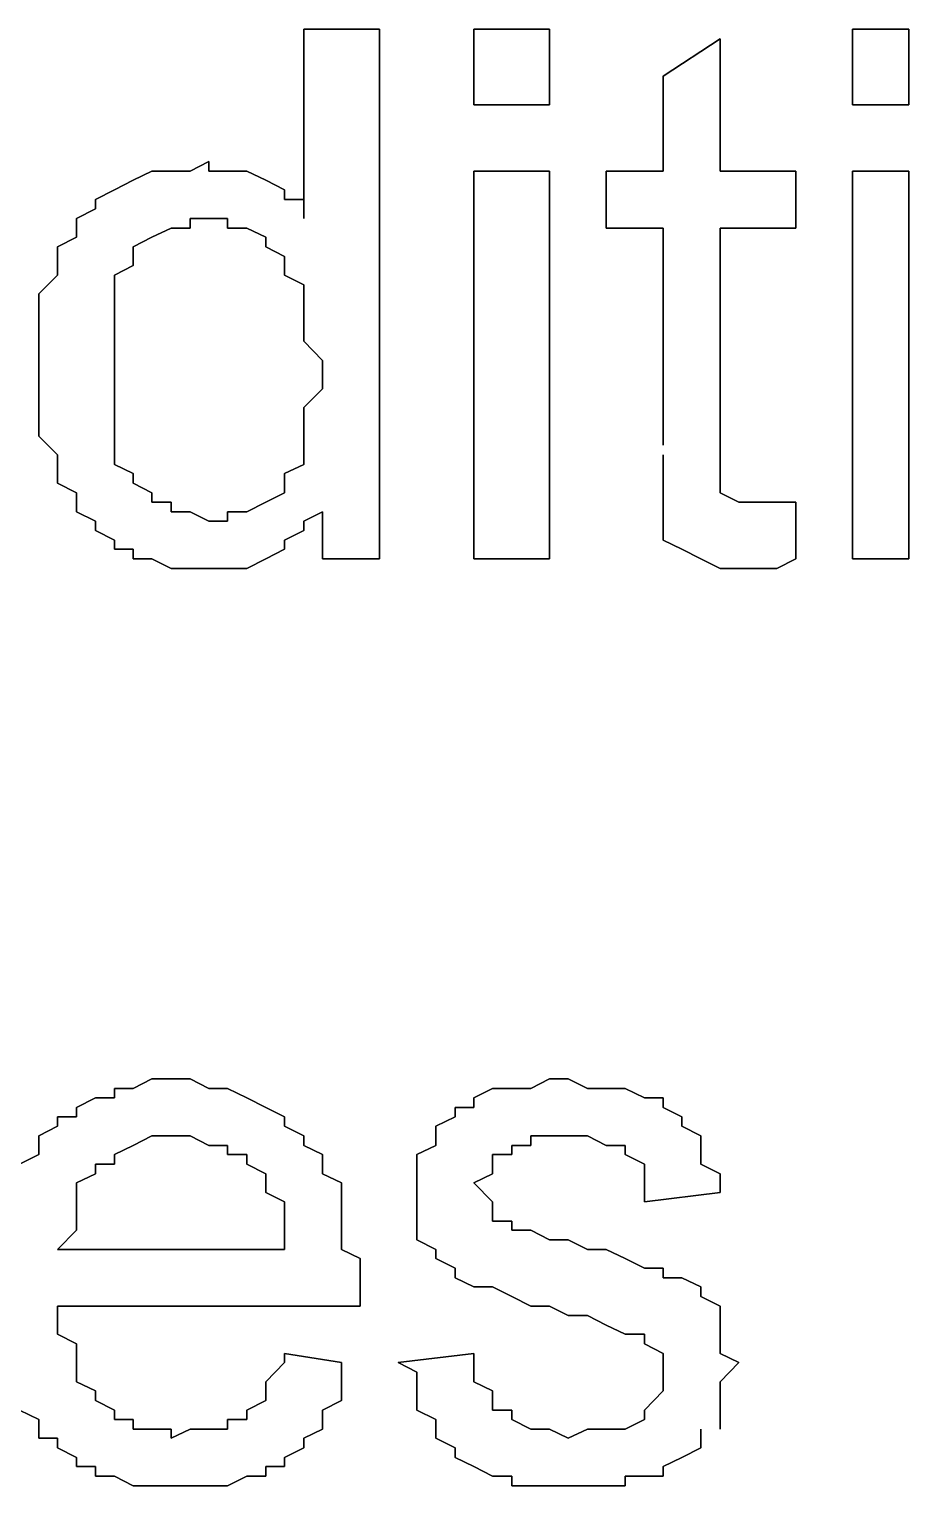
# Model space of a CAD drawing. Header units: metres. Extents: x 2.9 to 42.8, y 1.7 to 28.7.
# Drawn here: x 37.8654 to 38.0294, y 24.1723 to 24.444 of the extents above; entities that cross this region are included whole.
import ezdxf

# ---------------------------------------------------------------- set-up
doc = ezdxf.new("R2010")
doc.units = ezdxf.units.M
doc.layers.add('GRIS', color=8, linetype='Continuous')

msp = doc.modelspace()

# ---------------------------------------------------------------- linework, layer by layer
at = {"layer": 'GRIS', "lineweight": -3}
for points in [[(37.9307, 24.444), (37.9166, 24.444), (37.9307, 24.444)], [(37.9166, 24.444), (37.9166, 24.4087), (37.9166, 24.444)], [(37.9307, 24.3452), (37.9307, 24.444), (37.9307, 24.3452)], [(37.9624, 24.444), (37.9483, 24.444), (37.9624, 24.444)], [(37.9483, 24.444), (37.9483, 24.4299), (37.9483, 24.444)], [(37.9624, 24.4299), (37.9624, 24.444), (37.9624, 24.4299)], [(37.9942, 24.4422), (37.9836, 24.4352), (37.9942, 24.4422)], [(37.9942, 24.4175), (37.9942, 24.4422), (37.9942, 24.4175)], [(38.0294, 24.444), (38.0189, 24.444), (38.0294, 24.444)], [(38.0189, 24.444), (38.0189, 24.4299), (38.0189, 24.444)], [(38.0294, 24.4299), (38.0294, 24.444), (38.0294, 24.4299)], [(37.9836, 24.4352), (37.9836, 24.4175), (37.9836, 24.4352)], [(37.9483, 24.4299), (37.9624, 24.4299), (37.9483, 24.4299)], [(38.0189, 24.4299), (38.0294, 24.4299), (38.0189, 24.4299)], [(37.8989, 24.4193), (37.8954, 24.4175), (37.8989, 24.4193)], [(37.8989, 24.4175), (37.8989, 24.4193), (37.8989, 24.4175)], [(37.8848, 24.4158), (37.8813, 24.414), (37.8848, 24.4158)], [(37.8883, 24.4175), (37.8848, 24.4158), (37.8883, 24.4175)], [(37.8919, 24.4175), (37.8883, 24.4175), (37.8919, 24.4175)], [(37.8954, 24.4175), (37.8919, 24.4175), (37.8954, 24.4175)], [(37.9024, 24.4175), (37.8989, 24.4175), (37.9024, 24.4175)], [(37.906, 24.4175), (37.9024, 24.4175), (37.906, 24.4175)], [(37.9095, 24.4158), (37.906, 24.4175), (37.9095, 24.4158)], [(37.913, 24.414), (37.9095, 24.4158), (37.913, 24.414)], [(37.9624, 24.4175), (37.9483, 24.4175), (37.9624, 24.4175)], [(37.9483, 24.4175), (37.9483, 24.3452), (37.9483, 24.4175)], [(37.9624, 24.3452), (37.9624, 24.4175), (37.9624, 24.3452)], [(37.9836, 24.4175), (37.973, 24.4175), (37.9836, 24.4175)], [(37.973, 24.4175), (37.973, 24.4069), (37.973, 24.4175)], [(38.0083, 24.4175), (37.9942, 24.4175), (38.0083, 24.4175)], [(38.0083, 24.4069), (38.0083, 24.4175), (38.0083, 24.4069)], [(38.0294, 24.4175), (38.0189, 24.4175), (38.0294, 24.4175)], [(38.0189, 24.4175), (38.0189, 24.3452), (38.0189, 24.4175)], [(38.0294, 24.3452), (38.0294, 24.4175), (38.0294, 24.3452)], [(37.8813, 24.414), (37.8778, 24.4122), (37.8813, 24.414)], [(37.913, 24.4122), (37.913, 24.414), (37.913, 24.4122)], [(37.8778, 24.4105), (37.8742, 24.4087), (37.8778, 24.4105)], [(37.8778, 24.4122), (37.8778, 24.4105), (37.8778, 24.4122)], [(37.9166, 24.4122), (37.913, 24.4122), (37.9166, 24.4122)], [(37.9166, 24.4105), (37.9166, 24.4122), (37.9166, 24.4105)], [(37.9166, 24.4087), (37.9166, 24.4105), (37.9166, 24.4087)], [(37.8742, 24.4087), (37.8742, 24.4069), (37.8742, 24.4087)], [(37.8742, 24.4069), (37.8742, 24.4052), (37.8742, 24.4069)], [(37.8883, 24.4052), (37.8919, 24.4069), (37.8883, 24.4052)], [(37.8919, 24.4069), (37.8954, 24.4069), (37.8919, 24.4069)], [(37.8954, 24.4069), (37.8954, 24.4087), (37.8954, 24.4069)], [(37.8954, 24.4087), (37.8989, 24.4087), (37.8954, 24.4087)], [(37.8989, 24.4087), (37.9024, 24.4087), (37.8989, 24.4087)], [(37.9024, 24.4087), (37.9024, 24.4069), (37.9024, 24.4087)], [(37.9024, 24.4069), (37.906, 24.4069), (37.9024, 24.4069)], [(37.906, 24.4069), (37.9095, 24.4052), (37.906, 24.4069)], [(37.973, 24.4069), (37.9836, 24.4069), (37.973, 24.4069)], [(37.9836, 24.4069), (37.9836, 24.3664), (37.9836, 24.4069)], [(37.9942, 24.3646), (37.9942, 24.4069), (37.9942, 24.3646)], [(37.9942, 24.4069), (38.0083, 24.4069), (37.9942, 24.4069)], [(37.8742, 24.4052), (37.8707, 24.4034), (37.8742, 24.4052)], [(37.8848, 24.4034), (37.8883, 24.4052), (37.8848, 24.4034)], [(37.9095, 24.4052), (37.9095, 24.4034), (37.9095, 24.4052)], [(37.8707, 24.4034), (37.8707, 24.3999), (37.8707, 24.4034)], [(37.8848, 24.4016), (37.8848, 24.4034), (37.8848, 24.4016)], [(37.8848, 24.3999), (37.8848, 24.4016), (37.8848, 24.3999)], [(37.9095, 24.4034), (37.913, 24.4016), (37.9095, 24.4034)], [(37.913, 24.4016), (37.913, 24.3999), (37.913, 24.4016)], [(37.8707, 24.3999), (37.8707, 24.3981), (37.8707, 24.3999)], [(37.8813, 24.3981), (37.8848, 24.3999), (37.8813, 24.3981)], [(37.913, 24.3999), (37.913, 24.3981), (37.913, 24.3999)], [(37.8707, 24.3981), (37.8672, 24.3946), (37.8707, 24.3981)], [(37.8813, 24.3963), (37.8813, 24.3981), (37.8813, 24.3963)], [(37.8813, 24.3946), (37.8813, 24.3963), (37.8813, 24.3946)], [(37.913, 24.3981), (37.9166, 24.3963), (37.913, 24.3981)], [(37.9166, 24.3963), (37.9166, 24.3946), (37.9166, 24.3963)], [(37.8672, 24.3946), (37.8672, 24.3928), (37.8672, 24.3946)], [(37.8813, 24.3928), (37.8813, 24.3946), (37.8813, 24.3928)], [(37.9166, 24.3946), (37.9166, 24.3928), (37.9166, 24.3946)], [(37.8672, 24.3928), (37.8672, 24.3911), (37.8672, 24.3928)], [(37.8672, 24.3911), (37.8672, 24.3875), (37.8672, 24.3911)], [(37.8813, 24.3893), (37.8813, 24.3928), (37.8813, 24.3893)], [(37.9166, 24.3928), (37.9166, 24.3911), (37.9166, 24.3928)], [(37.9166, 24.3911), (37.9166, 24.3875), (37.9166, 24.3911)], [(37.8813, 24.3875), (37.8813, 24.3893), (37.8813, 24.3875)], [(37.8672, 24.3875), (37.8672, 24.3858), (37.8672, 24.3875)], [(37.8672, 24.3858), (37.8672, 24.384), (37.8672, 24.3858)], [(37.8813, 24.384), (37.8813, 24.3875), (37.8813, 24.384)], [(37.9166, 24.3875), (37.9166, 24.3858), (37.9166, 24.3875)], [(37.9166, 24.3858), (37.9201, 24.3822), (37.9166, 24.3858)], [(37.8672, 24.384), (37.8672, 24.3805), (37.8672, 24.384)], [(37.8813, 24.3822), (37.8813, 24.384), (37.8813, 24.3822)], [(37.8672, 24.3805), (37.8672, 24.3787), (37.8672, 24.3805)], [(37.8813, 24.3805), (37.8813, 24.3822), (37.8813, 24.3805)], [(37.8813, 24.3769), (37.8813, 24.3805), (37.8813, 24.3769)], [(37.9201, 24.3822), (37.9201, 24.3787), (37.9201, 24.3822)], [(37.8672, 24.3787), (37.8672, 24.3769), (37.8672, 24.3787)], [(37.9201, 24.3787), (37.9201, 24.3769), (37.9201, 24.3787)], [(37.8672, 24.3769), (37.8672, 24.3752), (37.8672, 24.3769)], [(37.8672, 24.3752), (37.8672, 24.3717), (37.8672, 24.3752)], [(37.8813, 24.3752), (37.8813, 24.3769), (37.8813, 24.3752)], [(37.8813, 24.3717), (37.8813, 24.3752), (37.8813, 24.3717)], [(37.9201, 24.3769), (37.9166, 24.3734), (37.9201, 24.3769)], [(37.8672, 24.3717), (37.8672, 24.3699), (37.8672, 24.3717)], [(37.8813, 24.3699), (37.8813, 24.3717), (37.8813, 24.3699)], [(37.9166, 24.3734), (37.9166, 24.3717), (37.9166, 24.3734)], [(37.9166, 24.3717), (37.9166, 24.3699), (37.9166, 24.3717)], [(37.8672, 24.3699), (37.8672, 24.3681), (37.8672, 24.3699)], [(37.8813, 24.3681), (37.8813, 24.3699), (37.8813, 24.3681)], [(37.9166, 24.3699), (37.9166, 24.3664), (37.9166, 24.3699)], [(37.8672, 24.3681), (37.8707, 24.3646), (37.8672, 24.3681)], [(37.8813, 24.3664), (37.8813, 24.3681), (37.8813, 24.3664)], [(37.8813, 24.3628), (37.8813, 24.3664), (37.8813, 24.3628)], [(37.9166, 24.3664), (37.9166, 24.3646), (37.9166, 24.3664)], [(37.8707, 24.3646), (37.8707, 24.3628), (37.8707, 24.3646)], [(37.9166, 24.3646), (37.9166, 24.3628), (37.9166, 24.3646)], [(37.9836, 24.3646), (37.9836, 24.3628), (37.9836, 24.3646)], [(37.9942, 24.3611), (37.9942, 24.3646), (37.9942, 24.3611)], [(37.8707, 24.3628), (37.8707, 24.3611), (37.8707, 24.3628)], [(37.8707, 24.3611), (37.8707, 24.3593), (37.8707, 24.3611)], [(37.8848, 24.3611), (37.8813, 24.3628), (37.8848, 24.3611)], [(37.8848, 24.3593), (37.8848, 24.3611), (37.8848, 24.3593)], [(37.9166, 24.3628), (37.913, 24.3611), (37.9166, 24.3628)], [(37.913, 24.3611), (37.913, 24.3593), (37.913, 24.3611)], [(37.9836, 24.3628), (37.9836, 24.3593), (37.9836, 24.3628)], [(37.9942, 24.3593), (37.9942, 24.3611), (37.9942, 24.3593)], [(37.8707, 24.3593), (37.8742, 24.3575), (37.8707, 24.3593)], [(37.8883, 24.3575), (37.8848, 24.3593), (37.8883, 24.3575)], [(37.913, 24.3593), (37.913, 24.3575), (37.913, 24.3593)], [(37.9836, 24.3593), (37.9836, 24.3558), (37.9836, 24.3593)], [(37.9942, 24.3575), (37.9942, 24.3593), (37.9942, 24.3575)], [(37.8742, 24.3575), (37.8742, 24.3558), (37.8742, 24.3575)], [(37.8742, 24.3558), (37.8742, 24.354), (37.8742, 24.3558)], [(37.8883, 24.3558), (37.8883, 24.3575), (37.8883, 24.3558)], [(37.8919, 24.3558), (37.8883, 24.3558), (37.8919, 24.3558)], [(37.8919, 24.354), (37.8919, 24.3558), (37.8919, 24.354)], [(37.9095, 24.3558), (37.906, 24.354), (37.9095, 24.3558)], [(37.913, 24.3575), (37.9095, 24.3558), (37.913, 24.3575)], [(37.9836, 24.3558), (37.9836, 24.354), (37.9836, 24.3558)], [(37.9977, 24.3558), (37.9942, 24.3575), (37.9977, 24.3558)], [(38.0012, 24.3558), (37.9977, 24.3558), (38.0012, 24.3558)], [(38.0048, 24.3558), (38.0012, 24.3558), (38.0048, 24.3558)], [(38.0083, 24.3558), (38.0048, 24.3558), (38.0083, 24.3558)], [(38.0083, 24.3452), (38.0083, 24.3558), (38.0083, 24.3452)], [(37.8742, 24.354), (37.8778, 24.3522), (37.8742, 24.354)], [(37.8954, 24.354), (37.8919, 24.354), (37.8954, 24.354)], [(37.8989, 24.3522), (37.8954, 24.354), (37.8989, 24.3522)], [(37.906, 24.354), (37.9024, 24.354), (37.906, 24.354)], [(37.9024, 24.354), (37.9024, 24.3522), (37.9024, 24.354)], [(37.9166, 24.3522), (37.9201, 24.354), (37.9166, 24.3522)], [(37.9201, 24.354), (37.9201, 24.3452), (37.9201, 24.354)], [(37.9836, 24.354), (37.9836, 24.3522), (37.9836, 24.354)], [(37.8778, 24.3522), (37.8778, 24.3505), (37.8778, 24.3522)], [(37.8778, 24.3505), (37.8813, 24.3487), (37.8778, 24.3505)], [(37.9024, 24.3522), (37.8989, 24.3522), (37.9024, 24.3522)], [(37.913, 24.3487), (37.9166, 24.3505), (37.913, 24.3487)], [(37.9166, 24.3505), (37.9166, 24.3522), (37.9166, 24.3505)], [(37.9836, 24.3522), (37.9836, 24.3505), (37.9836, 24.3522)], [(37.9836, 24.3505), (37.9836, 24.3487), (37.9836, 24.3505)], [(37.8813, 24.3487), (37.8813, 24.347), (37.8813, 24.3487)], [(37.913, 24.347), (37.913, 24.3487), (37.913, 24.347)], [(37.9836, 24.3487), (37.9871, 24.347), (37.9836, 24.3487)], [(37.8813, 24.347), (37.8848, 24.347), (37.8813, 24.347)], [(37.8848, 24.347), (37.8848, 24.3452), (37.8848, 24.347)], [(37.8848, 24.3452), (37.8883, 24.3452), (37.8848, 24.3452)], [(37.8883, 24.3452), (37.8919, 24.3434), (37.8883, 24.3452)], [(37.906, 24.3434), (37.9095, 24.3452), (37.906, 24.3434)], [(37.9095, 24.3452), (37.913, 24.347), (37.9095, 24.3452)], [(37.9201, 24.3452), (37.9307, 24.3452), (37.9201, 24.3452)], [(37.9483, 24.3452), (37.9624, 24.3452), (37.9483, 24.3452)], [(37.9871, 24.347), (37.9906, 24.3452), (37.9871, 24.347)], [(37.9906, 24.3452), (37.9942, 24.3434), (37.9906, 24.3452)], [(38.0048, 24.3434), (38.0083, 24.3452), (38.0048, 24.3434)], [(38.0189, 24.3452), (38.0294, 24.3452), (38.0189, 24.3452)], [(37.8919, 24.3434), (37.8954, 24.3434), (37.8919, 24.3434)], [(37.8954, 24.3434), (37.8989, 24.3434), (37.8954, 24.3434)], [(37.8989, 24.3434), (37.9024, 24.3434), (37.8989, 24.3434)], [(37.9024, 24.3434), (37.906, 24.3434), (37.9024, 24.3434)], [(37.9942, 24.3434), (37.9977, 24.3434), (37.9942, 24.3434)], [(37.9977, 24.3434), (38.0012, 24.3434), (37.9977, 24.3434)], [(38.0012, 24.3434), (38.0048, 24.3434), (38.0012, 24.3434)], [(37.8883, 24.2482), (37.8848, 24.2464), (37.8883, 24.2482)], [(37.8919, 24.2482), (37.8883, 24.2482), (37.8919, 24.2482)], [(37.8954, 24.2482), (37.8919, 24.2482), (37.8954, 24.2482)], [(37.8989, 24.2464), (37.8954, 24.2482), (37.8989, 24.2464)], [(37.9624, 24.2482), (37.9589, 24.2464), (37.9624, 24.2482)], [(37.9659, 24.2482), (37.9624, 24.2482), (37.9659, 24.2482)], [(37.9695, 24.2464), (37.9659, 24.2482), (37.9695, 24.2464)], [(37.8778, 24.2447), (37.8742, 24.2429), (37.8778, 24.2447)], [(37.8813, 24.2447), (37.8778, 24.2447), (37.8813, 24.2447)], [(37.8848, 24.2464), (37.8813, 24.2464), (37.8848, 24.2464)], [(37.8813, 24.2464), (37.8813, 24.2447), (37.8813, 24.2464)], [(37.9024, 24.2464), (37.8989, 24.2464), (37.9024, 24.2464)], [(37.906, 24.2447), (37.9024, 24.2464), (37.906, 24.2447)], [(37.9095, 24.2429), (37.906, 24.2447), (37.9095, 24.2429)], [(37.9518, 24.2464), (37.9483, 24.2447), (37.9518, 24.2464)], [(37.9483, 24.2447), (37.9483, 24.2429), (37.9483, 24.2447)], [(37.9554, 24.2464), (37.9518, 24.2464), (37.9554, 24.2464)], [(37.9589, 24.2464), (37.9554, 24.2464), (37.9589, 24.2464)], [(37.973, 24.2464), (37.9695, 24.2464), (37.973, 24.2464)], [(37.9765, 24.2464), (37.973, 24.2464), (37.9765, 24.2464)], [(37.9801, 24.2447), (37.9765, 24.2464), (37.9801, 24.2447)], [(37.9836, 24.2447), (37.9801, 24.2447), (37.9836, 24.2447)], [(37.9836, 24.2429), (37.9836, 24.2447), (37.9836, 24.2429)], [(37.8742, 24.2411), (37.8707, 24.2411), (37.8742, 24.2411)], [(37.8707, 24.2411), (37.8707, 24.2394), (37.8707, 24.2411)], [(37.8742, 24.2429), (37.8742, 24.2411), (37.8742, 24.2429)], [(37.913, 24.2411), (37.9095, 24.2429), (37.913, 24.2411)], [(37.913, 24.2394), (37.913, 24.2411), (37.913, 24.2394)], [(37.9448, 24.2411), (37.9412, 24.2394), (37.9448, 24.2411)], [(37.9483, 24.2429), (37.9448, 24.2429), (37.9483, 24.2429)], [(37.9448, 24.2429), (37.9448, 24.2411), (37.9448, 24.2429)], [(37.9871, 24.2411), (37.9836, 24.2429), (37.9871, 24.2411)], [(37.9871, 24.2394), (37.9871, 24.2411), (37.9871, 24.2394)], [(37.8707, 24.2394), (37.8672, 24.2376), (37.8707, 24.2394)], [(37.9166, 24.2376), (37.913, 24.2394), (37.9166, 24.2376)], [(37.9412, 24.2394), (37.9412, 24.2376), (37.9412, 24.2394)], [(37.9906, 24.2376), (37.9871, 24.2394), (37.9906, 24.2376)], [(37.8672, 24.2376), (37.8672, 24.2358), (37.8672, 24.2376)], [(37.8672, 24.2358), (37.8672, 24.2341), (37.8672, 24.2358)], [(37.8813, 24.2341), (37.8848, 24.2358), (37.8813, 24.2341)], [(37.8848, 24.2358), (37.8883, 24.2376), (37.8848, 24.2358)], [(37.8883, 24.2376), (37.8919, 24.2376), (37.8883, 24.2376)], [(37.8919, 24.2376), (37.8954, 24.2376), (37.8919, 24.2376)], [(37.8954, 24.2376), (37.8989, 24.2358), (37.8954, 24.2376)], [(37.8989, 24.2358), (37.9024, 24.2358), (37.8989, 24.2358)], [(37.9024, 24.2358), (37.9024, 24.2341), (37.9024, 24.2358)], [(37.9166, 24.2358), (37.9166, 24.2376), (37.9166, 24.2358)], [(37.9201, 24.2341), (37.9166, 24.2358), (37.9201, 24.2341)], [(37.9412, 24.2358), (37.9377, 24.2341), (37.9412, 24.2358)], [(37.9412, 24.2376), (37.9412, 24.2358), (37.9412, 24.2376)], [(37.9554, 24.2341), (37.9554, 24.2358), (37.9554, 24.2341)], [(37.9554, 24.2358), (37.9589, 24.2358), (37.9554, 24.2358)], [(37.9589, 24.2358), (37.9589, 24.2376), (37.9589, 24.2358)], [(37.9589, 24.2376), (37.9624, 24.2376), (37.9589, 24.2376)], [(37.9624, 24.2376), (37.9659, 24.2376), (37.9624, 24.2376)], [(37.9659, 24.2376), (37.9695, 24.2376), (37.9659, 24.2376)], [(37.9695, 24.2376), (37.973, 24.2358), (37.9695, 24.2376)], [(37.973, 24.2358), (37.9765, 24.2358), (37.973, 24.2358)], [(37.9765, 24.2358), (37.9765, 24.2341), (37.9765, 24.2358)], [(37.9906, 24.2358), (37.9906, 24.2376), (37.9906, 24.2358)], [(37.9906, 24.2341), (37.9906, 24.2358), (37.9906, 24.2341)], [(37.8672, 24.2341), (37.8636, 24.2323), (37.8672, 24.2341)], [(37.8813, 24.2323), (37.8813, 24.2341), (37.8813, 24.2323)], [(37.9024, 24.2341), (37.906, 24.2341), (37.9024, 24.2341)], [(37.906, 24.2341), (37.906, 24.2323), (37.906, 24.2341)], [(37.9201, 24.2323), (37.9201, 24.2341), (37.9201, 24.2323)], [(37.9377, 24.2341), (37.9377, 24.2305), (37.9377, 24.2341)], [(37.9518, 24.2323), (37.9518, 24.2341), (37.9518, 24.2323)], [(37.9518, 24.2341), (37.9554, 24.2341), (37.9518, 24.2341)], [(37.9765, 24.2341), (37.9801, 24.2323), (37.9765, 24.2341)], [(37.9906, 24.2323), (37.9906, 24.2341), (37.9906, 24.2323)], [(37.8742, 24.2288), (37.8778, 24.2305), (37.8742, 24.2288)], [(37.8778, 24.2305), (37.8778, 24.2323), (37.8778, 24.2305)], [(37.8778, 24.2323), (37.8813, 24.2323), (37.8778, 24.2323)], [(37.906, 24.2323), (37.9095, 24.2305), (37.906, 24.2323)], [(37.9095, 24.2305), (37.9095, 24.2288), (37.9095, 24.2305)], [(37.9201, 24.2305), (37.9201, 24.2323), (37.9201, 24.2305)], [(37.9236, 24.2288), (37.9201, 24.2305), (37.9236, 24.2288)], [(37.9377, 24.2305), (37.9377, 24.2288), (37.9377, 24.2305)], [(37.9483, 24.2288), (37.9518, 24.2305), (37.9483, 24.2288)], [(37.9518, 24.2305), (37.9518, 24.2323), (37.9518, 24.2305)], [(37.9801, 24.2323), (37.9801, 24.2305), (37.9801, 24.2323)], [(37.9801, 24.2305), (37.9801, 24.2288), (37.9801, 24.2305)], [(37.9942, 24.2305), (37.9906, 24.2323), (37.9942, 24.2305)], [(37.9942, 24.227), (37.9942, 24.2305), (37.9942, 24.227)], [(37.8742, 24.227), (37.8742, 24.2288), (37.8742, 24.227)], [(37.9095, 24.2288), (37.9095, 24.227), (37.9095, 24.2288)], [(37.9236, 24.227), (37.9236, 24.2288), (37.9236, 24.227)], [(37.9377, 24.2288), (37.9377, 24.227), (37.9377, 24.2288)], [(37.9518, 24.2253), (37.9483, 24.2288), (37.9518, 24.2253)], [(37.9801, 24.2288), (37.9801, 24.2253), (37.9801, 24.2288)], [(37.8742, 24.2235), (37.8742, 24.227), (37.8742, 24.2235)], [(37.9095, 24.227), (37.913, 24.2253), (37.9095, 24.227)], [(37.913, 24.2253), (37.913, 24.2217), (37.913, 24.2253)], [(37.9236, 24.2235), (37.9236, 24.227), (37.9236, 24.2235)], [(37.9377, 24.227), (37.9377, 24.2253), (37.9377, 24.227)], [(37.9377, 24.2253), (37.9377, 24.2235), (37.9377, 24.2253)], [(37.9518, 24.2235), (37.9518, 24.2253), (37.9518, 24.2235)], [(37.9801, 24.2253), (37.9942, 24.227), (37.9801, 24.2253)], [(37.8742, 24.2217), (37.8742, 24.2235), (37.8742, 24.2217)], [(37.9236, 24.2217), (37.9236, 24.2235), (37.9236, 24.2217)], [(37.9377, 24.2235), (37.9377, 24.2217), (37.9377, 24.2235)], [(37.9518, 24.2217), (37.9518, 24.2235), (37.9518, 24.2217)], [(37.8707, 24.2164), (37.8742, 24.22), (37.8707, 24.2164)], [(37.8742, 24.22), (37.8742, 24.2217), (37.8742, 24.22)], [(37.913, 24.2217), (37.913, 24.22), (37.913, 24.2217)], [(37.913, 24.22), (37.913, 24.2164), (37.913, 24.22)], [(37.9236, 24.22), (37.9236, 24.2217), (37.9236, 24.22)], [(37.9236, 24.2164), (37.9236, 24.22), (37.9236, 24.2164)], [(37.9377, 24.2217), (37.9377, 24.2182), (37.9377, 24.2217)], [(37.9554, 24.2217), (37.9518, 24.2217), (37.9554, 24.2217)], [(37.9554, 24.22), (37.9554, 24.2217), (37.9554, 24.22)], [(37.9589, 24.22), (37.9554, 24.22), (37.9589, 24.22)], [(37.9624, 24.2182), (37.9589, 24.22), (37.9624, 24.2182)], [(37.9377, 24.2182), (37.9412, 24.2164), (37.9377, 24.2182)], [(37.9659, 24.2182), (37.9624, 24.2182), (37.9659, 24.2182)], [(37.9695, 24.2164), (37.9659, 24.2182), (37.9695, 24.2164)], [(37.913, 24.2164), (37.8707, 24.2164), (37.913, 24.2164)], [(37.9271, 24.2147), (37.9236, 24.2164), (37.9271, 24.2147)], [(37.9271, 24.2111), (37.9271, 24.2147), (37.9271, 24.2111)], [(37.9412, 24.2164), (37.9412, 24.2147), (37.9412, 24.2164)], [(37.9412, 24.2147), (37.9448, 24.2129), (37.9412, 24.2147)], [(37.973, 24.2164), (37.9695, 24.2164), (37.973, 24.2164)], [(37.9765, 24.2147), (37.973, 24.2164), (37.9765, 24.2147)], [(37.9801, 24.2129), (37.9765, 24.2147), (37.9801, 24.2129)], [(37.9448, 24.2129), (37.9448, 24.2111), (37.9448, 24.2129)], [(37.9836, 24.2129), (37.9801, 24.2129), (37.9836, 24.2129)], [(37.9836, 24.2111), (37.9836, 24.2129), (37.9836, 24.2111)], [(37.9271, 24.2094), (37.9271, 24.2111), (37.9271, 24.2094)], [(37.9271, 24.2076), (37.9271, 24.2094), (37.9271, 24.2076)], [(37.9448, 24.2111), (37.9483, 24.2094), (37.9448, 24.2111)], [(37.9483, 24.2094), (37.9518, 24.2094), (37.9483, 24.2094)], [(37.9518, 24.2094), (37.9554, 24.2076), (37.9518, 24.2094)], [(37.9871, 24.2111), (37.9836, 24.2111), (37.9871, 24.2111)], [(37.9906, 24.2094), (37.9871, 24.2111), (37.9906, 24.2094)], [(37.9906, 24.2076), (37.9906, 24.2094), (37.9906, 24.2076)], [(37.8707, 24.2041), (37.8707, 24.2058), (37.8707, 24.2041)], [(37.8707, 24.2058), (37.9271, 24.2058), (37.8707, 24.2058)], [(37.9271, 24.2058), (37.9271, 24.2076), (37.9271, 24.2058)], [(37.9554, 24.2076), (37.9589, 24.2058), (37.9554, 24.2076)], [(37.9589, 24.2058), (37.9624, 24.2058), (37.9589, 24.2058)], [(37.9624, 24.2058), (37.9659, 24.2041), (37.9624, 24.2058)], [(37.9942, 24.2058), (37.9906, 24.2076), (37.9942, 24.2058)], [(37.9942, 24.2041), (37.9942, 24.2058), (37.9942, 24.2041)], [(37.8707, 24.2006), (37.8707, 24.2041), (37.8707, 24.2006)], [(37.9659, 24.2041), (37.9695, 24.2041), (37.9659, 24.2041)], [(37.9695, 24.2041), (37.973, 24.2023), (37.9695, 24.2041)], [(37.9942, 24.2006), (37.9942, 24.2041), (37.9942, 24.2006)], [(37.8742, 24.1988), (37.8707, 24.2006), (37.8742, 24.1988)], [(37.973, 24.2023), (37.9765, 24.2006), (37.973, 24.2023)], [(37.9765, 24.2006), (37.9801, 24.2006), (37.9765, 24.2006)], [(37.9801, 24.2006), (37.9801, 24.1988), (37.9801, 24.2006)], [(37.9942, 24.1988), (37.9942, 24.2006), (37.9942, 24.1988)], [(37.8742, 24.197), (37.8742, 24.1988), (37.8742, 24.197)], [(37.9801, 24.1988), (37.9836, 24.197), (37.9801, 24.1988)], [(37.9942, 24.197), (37.9942, 24.1988), (37.9942, 24.197)], [(37.8742, 24.1935), (37.8742, 24.197), (37.8742, 24.1935)], [(37.913, 24.1953), (37.9095, 24.1917), (37.913, 24.1953)], [(37.913, 24.197), (37.913, 24.1953), (37.913, 24.197)], [(37.9236, 24.1953), (37.913, 24.197), (37.9236, 24.1953)], [(37.9236, 24.1935), (37.9236, 24.1953), (37.9236, 24.1935)], [(37.9483, 24.197), (37.9342, 24.1953), (37.9483, 24.197)], [(37.9342, 24.1953), (37.9377, 24.1935), (37.9342, 24.1953)], [(37.9483, 24.1953), (37.9483, 24.197), (37.9483, 24.1953)], [(37.9483, 24.1917), (37.9483, 24.1953), (37.9483, 24.1917)], [(37.9836, 24.197), (37.9836, 24.1953), (37.9836, 24.197)], [(37.9836, 24.1953), (37.9836, 24.1935), (37.9836, 24.1953)], [(37.9977, 24.1953), (37.9942, 24.197), (37.9977, 24.1953)], [(37.9942, 24.1917), (37.9977, 24.1953), (37.9942, 24.1917)], [(37.8742, 24.1917), (37.8742, 24.1935), (37.8742, 24.1917)], [(37.9236, 24.19), (37.9236, 24.1935), (37.9236, 24.19)], [(37.9377, 24.1935), (37.9377, 24.1917), (37.9377, 24.1935)], [(37.9836, 24.1935), (37.9836, 24.1917), (37.9836, 24.1935)], [(37.8778, 24.19), (37.8742, 24.1917), (37.8778, 24.19)], [(37.8778, 24.1882), (37.8778, 24.19), (37.8778, 24.1882)], [(37.9095, 24.1917), (37.9095, 24.19), (37.9095, 24.1917)], [(37.9095, 24.19), (37.9095, 24.1882), (37.9095, 24.19)], [(37.9236, 24.1882), (37.9236, 24.19), (37.9236, 24.1882)], [(37.9377, 24.1917), (37.9377, 24.1882), (37.9377, 24.1917)], [(37.9518, 24.19), (37.9483, 24.1917), (37.9518, 24.19)], [(37.9518, 24.1882), (37.9518, 24.19), (37.9518, 24.1882)], [(37.9836, 24.19), (37.9801, 24.1864), (37.9836, 24.19)], [(37.9836, 24.1917), (37.9836, 24.19), (37.9836, 24.1917)], [(37.9942, 24.19), (37.9942, 24.1917), (37.9942, 24.19)], [(37.9942, 24.1882), (37.9942, 24.19), (37.9942, 24.1882)], [(37.8813, 24.1864), (37.8778, 24.1882), (37.8813, 24.1864)], [(37.9095, 24.1882), (37.906, 24.1864), (37.9095, 24.1882)], [(37.9201, 24.1864), (37.9236, 24.1882), (37.9201, 24.1864)], [(37.9377, 24.1882), (37.9377, 24.1864), (37.9377, 24.1882)], [(37.9518, 24.1864), (37.9518, 24.1882), (37.9518, 24.1864)], [(37.9942, 24.1864), (37.9942, 24.1882), (37.9942, 24.1864)], [(37.8636, 24.1864), (37.8672, 24.1847), (37.8636, 24.1864)], [(37.8672, 24.1847), (37.8672, 24.1829), (37.8672, 24.1847)], [(37.8813, 24.1847), (37.8813, 24.1864), (37.8813, 24.1847)], [(37.8848, 24.1847), (37.8813, 24.1847), (37.8848, 24.1847)], [(37.8848, 24.1829), (37.8848, 24.1847), (37.8848, 24.1829)], [(37.906, 24.1847), (37.9024, 24.1847), (37.906, 24.1847)], [(37.9024, 24.1847), (37.9024, 24.1829), (37.9024, 24.1847)], [(37.906, 24.1864), (37.906, 24.1847), (37.906, 24.1864)], [(37.9201, 24.1847), (37.9201, 24.1864), (37.9201, 24.1847)], [(37.9201, 24.1829), (37.9201, 24.1847), (37.9201, 24.1829)], [(37.9377, 24.1864), (37.9412, 24.1847), (37.9377, 24.1864)], [(37.9412, 24.1847), (37.9412, 24.1829), (37.9412, 24.1847)], [(37.9554, 24.1864), (37.9518, 24.1864), (37.9554, 24.1864)], [(37.9554, 24.1847), (37.9554, 24.1864), (37.9554, 24.1847)], [(37.9589, 24.1829), (37.9554, 24.1847), (37.9589, 24.1829)], [(37.9801, 24.1847), (37.9765, 24.1829), (37.9801, 24.1847)], [(37.9801, 24.1864), (37.9801, 24.1847), (37.9801, 24.1864)], [(37.9942, 24.1829), (37.9942, 24.1864), (37.9942, 24.1829)], [(37.8672, 24.1829), (37.8672, 24.1812), (37.8672, 24.1829)], [(37.8883, 24.1829), (37.8848, 24.1829), (37.8883, 24.1829)], [(37.8919, 24.1829), (37.8883, 24.1829), (37.8919, 24.1829)], [(37.8954, 24.1829), (37.8919, 24.1812), (37.8954, 24.1829)], [(37.8919, 24.1812), (37.8919, 24.1829), (37.8919, 24.1812)], [(37.8989, 24.1829), (37.8954, 24.1829), (37.8989, 24.1829)], [(37.9024, 24.1829), (37.8989, 24.1829), (37.9024, 24.1829)], [(37.9166, 24.1812), (37.9201, 24.1829), (37.9166, 24.1812)], [(37.9412, 24.1829), (37.9412, 24.1812), (37.9412, 24.1829)], [(37.9624, 24.1829), (37.9589, 24.1829), (37.9624, 24.1829)], [(37.9659, 24.1812), (37.9624, 24.1829), (37.9659, 24.1812)], [(37.9695, 24.1829), (37.9659, 24.1812), (37.9695, 24.1829)], [(37.973, 24.1829), (37.9695, 24.1829), (37.973, 24.1829)], [(37.9765, 24.1829), (37.973, 24.1829), (37.9765, 24.1829)], [(37.9906, 24.1812), (37.9906, 24.1829), (37.9906, 24.1812)], [(37.8672, 24.1812), (37.8707, 24.1812), (37.8672, 24.1812)], [(37.8707, 24.1812), (37.8707, 24.1794), (37.8707, 24.1812)], [(37.8707, 24.1794), (37.8742, 24.1776), (37.8707, 24.1794)], [(37.913, 24.1776), (37.9166, 24.1794), (37.913, 24.1776)], [(37.9166, 24.1794), (37.9166, 24.1812), (37.9166, 24.1794)], [(37.9412, 24.1812), (37.9448, 24.1794), (37.9412, 24.1812)], [(37.9448, 24.1794), (37.9448, 24.1776), (37.9448, 24.1794)], [(37.9871, 24.1776), (37.9906, 24.1794), (37.9871, 24.1776)], [(37.9906, 24.1794), (37.9906, 24.1812), (37.9906, 24.1794)], [(37.8742, 24.1776), (37.8742, 24.1759), (37.8742, 24.1776)], [(37.8742, 24.1759), (37.8778, 24.1759), (37.8742, 24.1759)], [(37.8778, 24.1759), (37.8778, 24.1741), (37.8778, 24.1759)], [(37.9095, 24.1741), (37.9095, 24.1759), (37.9095, 24.1741)], [(37.9095, 24.1759), (37.913, 24.1759), (37.9095, 24.1759)], [(37.913, 24.1759), (37.913, 24.1776), (37.913, 24.1759)], [(37.9448, 24.1776), (37.9483, 24.1759), (37.9448, 24.1776)], [(37.9483, 24.1759), (37.9518, 24.1741), (37.9483, 24.1759)], [(37.9836, 24.1759), (37.9871, 24.1776), (37.9836, 24.1759)], [(37.9836, 24.1741), (37.9836, 24.1759), (37.9836, 24.1741)], [(37.8778, 24.1741), (37.8813, 24.1741), (37.8778, 24.1741)], [(37.8813, 24.1741), (37.8848, 24.1723), (37.8813, 24.1741)], [(37.9024, 24.1723), (37.906, 24.1741), (37.9024, 24.1723)], [(37.906, 24.1741), (37.9095, 24.1741), (37.906, 24.1741)], [(37.9518, 24.1741), (37.9554, 24.1741), (37.9518, 24.1741)], [(37.9554, 24.1741), (37.9554, 24.1723), (37.9554, 24.1741)], [(37.9765, 24.1723), (37.9765, 24.1741), (37.9765, 24.1723)], [(37.9765, 24.1741), (37.9801, 24.1741), (37.9765, 24.1741)], [(37.9801, 24.1741), (37.9836, 24.1741), (37.9801, 24.1741)], [(37.8848, 24.1723), (37.8883, 24.1723), (37.8848, 24.1723)], [(37.8883, 24.1723), (37.8919, 24.1723), (37.8883, 24.1723)], [(37.8919, 24.1723), (37.8954, 24.1723), (37.8919, 24.1723)], [(37.8954, 24.1723), (37.8989, 24.1723), (37.8954, 24.1723)], [(37.8989, 24.1723), (37.9024, 24.1723), (37.8989, 24.1723)], [(37.9554, 24.1723), (37.9589, 24.1723), (37.9554, 24.1723)], [(37.9589, 24.1723), (37.9624, 24.1723), (37.9589, 24.1723)], [(37.9624, 24.1723), (37.9659, 24.1723), (37.9624, 24.1723)], [(37.9659, 24.1723), (37.9695, 24.1723), (37.9659, 24.1723)], [(37.9695, 24.1723), (37.973, 24.1723), (37.9695, 24.1723)], [(37.973, 24.1723), (37.9765, 24.1723), (37.973, 24.1723)]]:
    msp.add_lwpolyline(points, dxfattribs=at)

doc.saveas('drawing.dxf')
